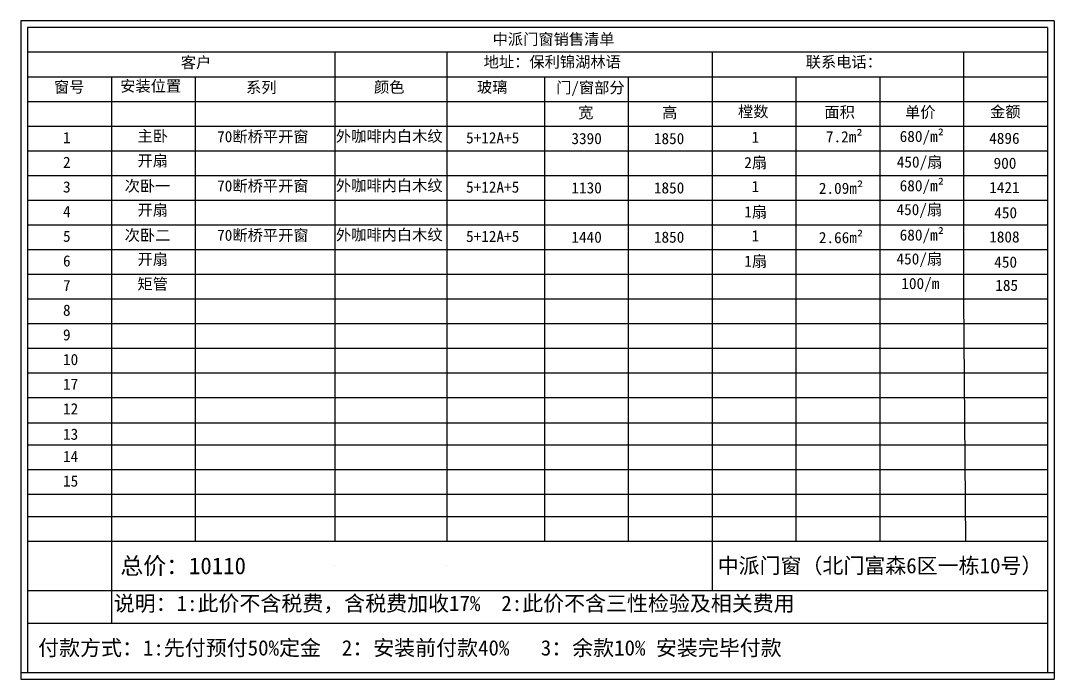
# Model space of a CAD drawing. Header units: inches. Extents: x -138455 to 599497, y -747149 to 13167.
# Drawn here: x 463749 to 471149, y -247060 to -242344 of the extents above; entities that cross this region are included whole.
import ezdxf

# ---------------------------------------------------------------- set-up
doc = ezdxf.new("R2010")
doc.units = ezdxf.units.IN
doc.header["$MEASUREMENT"] = 0
doc.layers.add('0 @ 1', color=7, linetype='Continuous')
doc.styles.add('Annotative', font='arialbd.ttf')

msp = doc.modelspace()

# ---------------------------------------------------------------- linework, layer by layer
for p, q in [((471149.5, -242344.4), (463749.5, -242344.4)), ((463749.5, -242344.4), (463749.5, -247059.7)), ((471149.5, -242344.4), (471149.5, -247059.7)), ((471099.5, -242394.4), (463799.5, -242394.4)), ((463799.5, -242394.4), (463799.5, -247009.7)), ((471099.5, -242394.4), (471099.5, -247009.7)), ((471099.5, -242570.4), (463799.5, -242570.4)), ((465999.5, -242570.4), (465999.5, -244335.1)), ((466799.5, -242570.4), (466799.5, -244864.5)), ((468699.5, -242570.4), (468699.5, -246423.4)), ((470499.5, -242570.4), (470499.5, -244335.1)), ((463799.5, -242746.8), (471099.5, -242746.8)), ((464399.5, -242746.8), (464399.5, -244335.1)), ((464999.5, -242746.8), (464999.5, -244335.1)), ((467499.5, -242746.8), (467499.5, -244864.5)), ((468099.5, -242746.8), (468099.5, -246070.4)), ((469299.5, -242746.8), (469299.5, -246070.4)), ((469899.5, -242746.8), (469899.5, -244335.1)), ((463799.5, -242923.3), (471099.5, -242923.3)), ((463799.5, -243099.8), (471099.5, -243099.8)), ((463799.5, -243276.2), (471099.5, -243276.2)), ((463799.5, -243452.7), (471099.5, -243452.7)), ((463799.5, -243629.2), (471099.5, -243629.2)), ((463799.5, -243805.7), (471099.5, -243805.7)), ((463799.5, -243982.1), (471099.5, -243982.1)), ((463799.5, -244158.6), (471099.5, -244158.6)), ((463799.5, -244335.1), (471099.5, -244335.1)), ((464399.5, -244335.1), (464399.5, -245041)), ((464999.5, -244335.1), (464999.5, -244864.5)), ((465999.5, -244335.1), (465999.5, -244864.5)), ((469899.5, -244335.1), (469899.5, -246070.4)), ((470499.5, -244335.1), (470514.6, -246070.4)), ((463799.5, -244511.5), (471099.5, -244511.5)), ((463799.5, -244688), (471099.5, -244688)), ((463799.5, -244864.5), (471099.5, -244864.5)), ((464999.5, -244864.5), (464999.5, -246070.4)), ((465999.5, -244864.5), (465999.5, -246070.4)), ((466799.5, -244864.5), (466799.5, -246070.4)), ((467499.5, -244864.5), (467499.5, -246070.4)), ((463799.5, -245041), (471099.5, -245041)), ((464399.5, -245041), (464399.5, -246657.7)), ((463799.5, -245222.7), (471099.5, -245222.7)), ((463799.5, -245381.9), (471099.5, -245381.9)), ((463799.5, -245558.3), (471099.5, -245558.3)), ((463799.5, -245734.8), (471099.5, -245734.8)), ((463799.5, -245734.8), (471099.5, -245734.8)), ((463799.5, -245894), (471099.5, -245894)), ((463799.5, -246070.4), (471099.5, -246070.4)), ((464999.5, -246246), (464999.5, -246246.9)), ((465999.5, -246246), (465999.5, -246246.9)), ((466799.5, -246246), (466799.5, -246246.9)), ((463799.5, -246423.4), (471099.5, -246423.4)), ((463799.5, -246657.7), (471099.5, -246657.7)), ((463749.5, -247009.7), (471149.5, -247009.7)), ((463749.5, -247059.7), (471149.5, -247059.7))]:
    msp.add_line(p, q)

# ---------------------------------------------------------------- texts
at = {"layer": '0 @ 1', "attachment_point": 1, "style": 'Annotative'}
for s, width, insert, char_height in [('{\\fSimSun|b1|i0|c134|p2;中派门窗销售清单}', 1381.442, (467128.1, -242436.9), 80), ('{\\fSimSun|b1|i0|c134|p2;客户}', 485.592, (464895.7, -242603.6), 80), ('{\\fSimSun|b1|i0|c134|p2;地址：保利锦湖林语}', 1564.514, (467064, -242599.4), 80), ('{\\fSimSun|b1|i0|c134|p2;联系电话：}', 603.897, (469369.6, -242599.7), 80), ('{\\fSimSun|b1|i0|c134|p2;窗号}', 485.592, (463988.2, -242779.4), 80), ('{\\fSimSun|b1|i0|c134|p2;安装位置}', 485.592, (464462, -242772.3), 80), ('{\\fSimSun|b1|i0|c134|p2;系列}', 485.592, (465362.9, -242781.6), 80), ('{\\fSimSun|b1|i0|c134|p2;颜色}', 485.592, (466278.8, -242779.7), 80), ('{\\fSimSun|b1|i0|c134|p2;玻璃}', 485.592, (467016.3, -242779.7), 80), ('{\\fSimSun|b1|i0|c134|p2;门/窗部分}', 603.897, (467582.6, -242783.6), 80), ('{\\fSimSun|b1|i0|c134|p2;宽}', 603.897, (467741.1, -242962.4), 80), ('{\\fSimSun|b1|i0|c134|p2;高}', 603.897, (468341.1, -242962.4), 80), ('{\\fSimSun|b1|i0|c134|p2;樘数}', 603.897, (468884.4, -242955.3), 80), ('{\\fSimSun|b1|i0|c134|p2;面积}', 603.897, (469502.9, -242959.2), 80), ('{\\fSimSun|b1|i0|c134|p2;单价}', 603.897, (470080.6, -242959.2), 80), ('{\\fSimSun|b1|i0|c134|p2;金额}', 603.897, (470689.3, -242956.4), 80), ('{\\fSimSun|b1|i0|c134|p2;1}', 485.592, (464052.5, -243141.7), 80), ('{\\fSimSun|b1|i0|c134|p2;主卧}', 921.091, (464585.8, -243130.2), 80), ('{\\fSimSun|b1|i0|c134|p2;70断桥平开窗}', 921.091, (465156.1, -243134.4), 80), ('{\\fSimSun|b1|i0|c134|p2;外咖啡内白木纹}', 840.838, (466006.3, -243131), 80), ('{\\fSimSun|b1|i0|c134|p2;5+12A+5}', 753.781, (466937.9, -243142.8), 80), ('{\\fSimSun|b1|i0|c134|p2;3390}', 753.781, (467692.2, -243148.1), 80), ('{\\fSimSun|b1|i0|c134|p2;1850}', 753.781, (468282.7, -243148.2), 80), ('{\\fSimSun|b1|i0|c134|p2;1}', 753.781, (468981.9, -243138.2), 80), ('{\\fSimSun|b1|i0|c134|p2;7.2m²}', 753.781, (469514.3, -243135.4), 80), ('{\\fSimSun|b1|i0|c134|p2;680/m²}', 753.781, (470042.4, -243132.7), 80), ('{\\fSimSun|b1|i0|c134|p2;4896}', 753.781, (470683.2, -243146.3), 80), ('{\\fSimSun|b1|i0|c134|p2;开扇}', 921.091, (464585.8, -243306.7), 80), ('{\\fSimSun|b1|i0|c134|p2;2扇}', 921.091, (468929.7, -243320.2), 80), ('{\\fSimSun|b1|i0|c134|p2;450/扇}', 921.091, (470021.4, -243316), 80), ('{\\fSimSun|b1|i0|c134|p2;2}', 485.592, (464052.5, -243318.2), 80), ('{\\fSimSun|b1|i0|c134|p2;900}', 921.091, (470714.7, -243324.8), 80), ('{\\fSimSun|b1|i0|c134|p2;3}', 485.592, (464052.5, -243494.6), 80), ('{\\fSimSun|b1|i0|c134|p2;次卧一}', 921.091, (464494, -243487.3), 80), ('{\\fSimSun|b1|i0|c134|p2;70断桥平开窗}', 921.091, (465156.1, -243487.3), 80), ('{\\fSimSun|b1|i0|c134|p2;外咖啡内白木纹}', 840.838, (466006.3, -243483.9), 80), ('{\\fSimSun|b1|i0|c134|p2;5+12A+5}', 753.781, (466937.9, -243495.8), 80), ('{\\fSimSun|b1|i0|c134|p2;1130}', 753.781, (467692.2, -243501), 80), ('{\\fSimSun|b1|i0|c134|p2;1850}', 753.781, (468282.7, -243501.2), 80), ('{\\fSimSun|b1|i0|c134|p2;1}', 753.781, (468981.9, -243491.2), 80), ('{\\fSimSun|b1|i0|c134|p2;2.09m²}', 753.781, (469463.8, -243504.2), 80), ('{\\fSimSun|b1|i0|c134|p2;680/m²}', 753.781, (470042.4, -243485.6), 80), ('{\\fSimSun|b1|i0|c134|p2;1421}', 753.781, (470683.2, -243499.2), 80), ('{\\fSimSun|b1|i0|c134|p2;4}', 485.592, (464052.5, -243671.1), 80), ('{\\fSimSun|b1|i0|c134|p2;开扇}', 921.091, (464585.8, -243659.6), 80), ('{\\fSimSun|b1|i0|c134|p2;1扇}', 921.091, (468929.7, -243673.1), 80), ('{\\fSimSun|b1|i0|c134|p2;450/扇}', 921.091, (470019.6, -243656.5), 80), ('{\\fSimSun|b1|i0|c134|p2;450}', 921.091, (470719.5, -243679.3), 80), ('{\\fSimSun|b1|i0|c134|p2;次卧二}', 921.091, (464494, -243840.3), 80), ('{\\fSimSun|b1|i0|c134|p2;70断桥平开窗}', 921.091, (465156.1, -243840.3), 80), ('{\\fSimSun|b1|i0|c134|p2;外咖啡内白木纹}', 840.838, (466006.3, -243836.9), 80), ('{\\fSimSun|b1|i0|c134|p2;680/m²}', 753.781, (470042.4, -243838.5), 80), ('{\\fSimSun|b1|i0|c134|p2;5}', 485.592, (464052.5, -243847.6), 80), ('{\\fSimSun|b1|i0|c134|p2;5+12A+5}', 753.781, (466937.9, -243848.7), 80), ('{\\fSimSun|b1|i0|c134|p2;1440}', 753.781, (467692.2, -243854), 80), ('{\\fSimSun|b1|i0|c134|p2;1850}', 753.781, (468282.7, -243854.1), 80), ('{\\fSimSun|b1|i0|c134|p2;1}', 753.781, (468981.9, -243844.1), 80), ('{\\fSimSun|b1|i0|c134|p2;2.66m²}', 753.781, (469463.8, -243857.1), 80), ('{\\fSimSun|b1|i0|c134|p2;1808}', 753.781, (470683.2, -243852.1), 80), ('{\\fSimSun|b1|i0|c134|p2;6}', 485.592, (464052.5, -244024.1), 80), ('{\\fSimSun|b1|i0|c134|p2;开扇}', 921.091, (464585.8, -244012.6), 80), ('{\\fSimSun|b1|i0|c134|p2;1扇}', 921.091, (468929.7, -244026.1), 80), ('{\\fSimSun|b1|i0|c134|p2;450/扇}', 921.091, (470019.6, -244009.5), 80), ('{\\fSimSun|b1|i0|c134|p2;450}', 921.091, (470719.5, -244032.3), 80), ('{\\fSimSun|b1|i0|c134|p2;矩管}', 921.091, (464585.8, -244189.1), 80), ('{\\fSimSun|b1|i0|c134|p2;100/m}', 921.091, (470054.2, -244185.9), 80), ('{\\fSimSun|b1|i0|c134|p2;185}', 921.091, (470726.6, -244198.6), 80), ('{\\fSimSun|b1|i0|c134|p2;7}', 485.592, (464052.5, -244200.5), 80), ('{\\fSimSun|b1|i0|c134|p2;8}', 485.592, (464052.5, -244377), 80), ('{\\fSimSun|b1|i0|c134|p2;9}', 485.592, (464052.5, -244553.5), 80), ('{\\fSimSun|b1|i0|c134|p2;10}', 485.592, (464052.5, -244729.9), 80), ('{\\fSimSun|b1|i0|c134|p2;17}', 485.592, (464052.5, -244906.4), 80), ('{\\fSimSun|b1|i0|c134|p2;12}', 485.592, (464052.5, -245082.9), 80), ('{\\fSimSun|b1|i0|c134|p2;13}', 485.592, (464052.5, -245264.7), 80), ('{\\fSimSun|b1|i0|c134|p2;14}', 485.592, (464052.5, -245423.8), 80), ('{\\fSimSun|b1|i0|c134|p2;15}', 485.592, (464052.5, -245600.3), 80), ('{\\fSimSun|b1|i0|c134|p2;总价：10110}', 2423.77, (464463.3, -246187.1), 120), ('{\\fSimSun|b1|i0|c134|p2;中派门窗（北门富森6区一栋10号）}', 2734.804, (468739.1, -246190.8), 110), ('{\\fSimSun|b1|i0|c134|p2;说明：1:此价不含税费，含税费加收17%  2:此价不含三性检验及相关费用}', 6113.097, (464415.8, -246461.1), 110), ('{\\fSimSun|b1|i0|c134|p2;付款方式：1:先付预付50%定金  2：安装前付款40%   3：余款10% 安装完毕付款}', 6510.182, (463874.5, -246779.2), 110)]:
    msp.add_mtext_dynamic_manual_height_columns(s, width=width, gutter_width=903.5, heights=[0], dxfattribs=dict(at, insert=insert, char_height=char_height))

doc.saveas('drawing.dxf')
